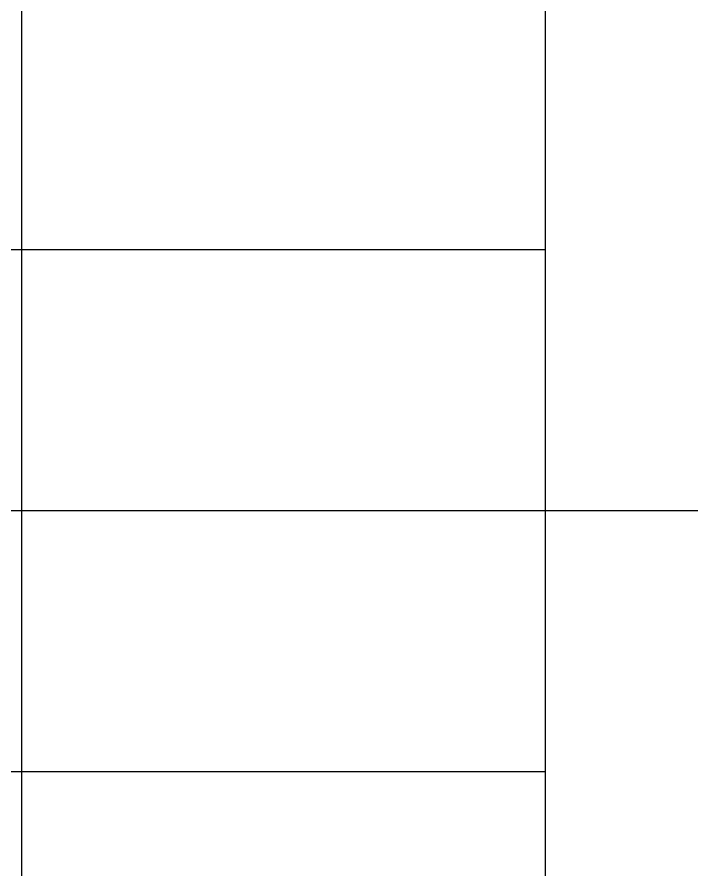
# Model space of a CAD drawing. Header units: millimetres. Extents: x 873544 to 1143527, y -837564 to -766512.
# Drawn here: x 1085409 to 1086702, y -793646 to -792013 of the extents above; entities that cross this region are included whole.
import ezdxf

# ---------------------------------------------------------------- set-up
doc = ezdxf.new("R2010")
doc.units = ezdxf.units.MM
doc.layers.add('Xarici razm.-1', color=7, linetype='Continuous', lineweight=9)

# ---------------------------------------------------------------- blocks, each defined once
blk = doc.blocks.new('dsdvvvf')
at = {"color": 0, "lineweight": 25, "ltscale": 15}
for p, q in [((972945.8, -668815), (972945.8, -663055.3)), ((973996.1, -663055.3), (973996.1, -668816.4)), ((967193.8, -666718.2), (973996.1, -666718.2)), ((967193.8, -667242.1), (973996.1, -667242.1)), ((973996.1, -667242.1), (986569.1, -667242.1)), ((967193.8, -667766), (973996.1, -667766))]:
    blk.add_line(p, q, dxfattribs=at)

msp = doc.modelspace()

# ---------------------------------------------------------------- block references
at = {"layer": 'Xarici razm.-1', "color": 131, "xscale": 0.9542382500128979, "yscale": 0.9542382500128979, "zscale": 0.9542382500128979}
msp.add_blockref('dsdvvvf', (156996.3, -156250.4), dxfattribs=at)

doc.saveas('drawing.dxf')
